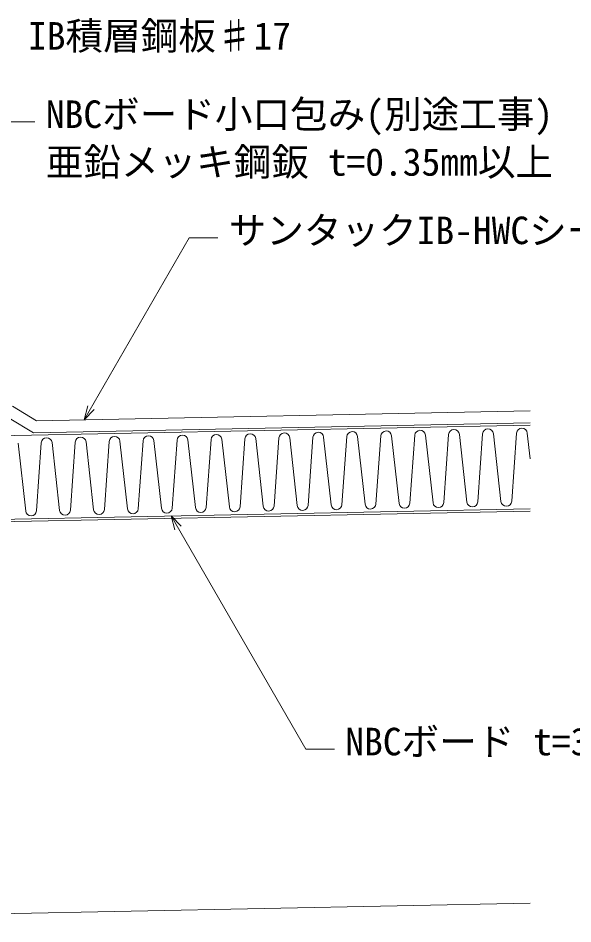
# Model space of a CAD drawing. Units: millimetres, scale not verified. Extents: x -840 to 840, y -594 to 594.
# Drawn here: x 346.8 to 579.1, y -327.6 to 51.9 of the extents above; entities that cross this region are included whole.
import ezdxf
from ezdxf.enums import TextEntityAlignment as Align

# ---------------------------------------------------------------- set-up
doc = ezdxf.new("R2010")
doc.units = ezdxf.units.MM
doc.header["$LTSCALE"] = 2
for name, color, linetype, lineweight in [('0-0_断熱材', 4, 'Continuous', 9), ('0-3_文字', 5, 'Continuous', 9), ('0-C_IBｼｰﾄ', 7, 'Continuous', 9), ('0-D_躯体', 7, 'Continuous', 9), ('1-0_寸法線', 7, 'Continuous', 9)]:
    doc.layers.add(name, color=color, linetype=linetype, lineweight=lineweight)
doc.styles.add('ＭＳ ゴシック', font='')
doc.styles.get('ＭＳ ゴシック').set_extended_font_data('MS Gothic')

msp = doc.modelspace()

# ---------------------------------------------------------------- linework, layer by layer
at = {"layer": '0-0_断熱材', "color": 7}
for p, q in [((260.49, -124.658), (561.185, -118.622)), ((561.185, -153.629), (260.49, -159.665))]:
    msp.add_line(p, q, dxfattribs=at)
at = {"layer": '0-0_断熱材'}
for p, q in [((399.147, -125.141), (397.119, -153.656)), ((403.653, -125.05), (406.824, -153.461)), ((413.359, -124.856), (411.33, -153.371)), ((417.865, -124.765), (421.036, -153.176)), ((427.571, -124.57), (425.542, -153.085)), ((432.077, -124.48), (435.248, -152.891)), ((441.783, -124.285), (439.754, -152.8)), ((446.289, -124.195), (449.46, -152.605)), ((455.995, -124), (453.966, -152.515)), ((460.501, -123.909), (463.672, -152.32)), ((470.207, -123.714), (468.178, -152.23)), ((474.712, -123.624), (477.884, -152.035)), ((484.418, -123.429), (482.39, -151.944)), ((488.924, -123.339), (492.096, -151.749)), ((498.63, -123.144), (496.602, -151.659)), ((503.136, -123.053), (506.308, -151.464)), ((512.842, -122.859), (510.814, -151.374)), ((517.348, -122.768), (520.519, -151.179)), ((527.054, -122.573), (525.025, -151.088)), ((531.56, -122.483), (534.731, -150.894)), ((541.266, -122.288), (539.237, -150.803)), ((545.772, -122.198), (548.943, -150.608)), ((555.478, -122.003), (553.449, -150.518)), ((559.984, -121.912), (561.185, -132.676)), ((346.806, -126.192), (349.977, -154.602)), ((356.512, -125.997), (354.483, -154.512)), ((361.018, -125.906), (364.189, -154.317)), ((370.723, -125.711), (368.695, -154.227)), ((375.229, -125.621), (378.401, -154.032)), ((384.935, -125.426), (382.907, -153.941)), ((389.441, -125.336), (392.613, -153.747))]:
    msp.add_line(p, q, dxfattribs=at)
for centre, start, end in [((486.676, -123.595), 6.50135, 175.79865), ((500.887, -123.31), 6.50135, 175.79865), ((515.099, -123.024), 6.50135, 175.79865), ((529.311, -122.739), 6.50135, 175.79865), ((543.523, -122.454), 6.50135, 175.79865), ((557.735, -122.169), 6.50135, 175.79865), ((358.769, -126.163), 6.50135, 175.79865), ((372.981, -125.877), 6.50135, 175.79865), ((387.193, -125.592), 6.50135, 175.79865), ((401.404, -125.307), 6.50135, 175.79865), ((415.616, -125.021), 6.50135, 175.79865), ((429.828, -124.736), 6.50135, 175.79865), ((444.04, -124.451), 6.50135, 175.79865), ((458.252, -124.166), 6.50135, 175.79865), ((472.464, -123.88), 6.50135, 175.79865), ((494.344, -151.493), 186.50135, 355.79865), ((508.556, -151.208), 186.50135, 355.79865), ((522.768, -150.923), 186.50135, 355.79865), ((536.98, -150.637), 186.50135, 355.79865), ((551.192, -150.352), 186.50135, 355.79865), ((352.226, -154.346), 186.50135, 355.79865), ((366.438, -154.061), 186.50135, 355.79865), ((380.649, -153.776), 186.50135, 355.79865), ((394.861, -153.49), 186.50135, 355.79865), ((409.073, -153.205), 186.50135, 355.79865), ((423.285, -152.92), 186.50135, 355.79865), ((437.497, -152.634), 186.50135, 355.79865), ((451.709, -152.349), 186.50135, 355.79865), ((465.921, -152.064), 186.50135, 355.79865), ((480.133, -151.779), 186.50135, 355.79865)]:
    msp.add_arc(centre, 2.263, start, end, dxfattribs=at)
at = {"layer": '0-C_IBｼｰﾄ'}
for p, q in [((344.395, -110.638), (354.539, -116.769)), ((354.539, -116.769), (561.185, -112.621)), ((343.048, -115.666), (353.192, -121.797)), ((353.192, -121.797), (561.185, -117.622))]:
    msp.add_line(p, q, dxfattribs=at)
at = {"layer": '0-D_躯体'}
for p, q in [((561.185, -154.629), (268.39, -160.507)), ((129.485, -327.584), (561.185, -318.918))]:
    msp.add_line(p, q, dxfattribs=at)
at = {"layer": '1-0_寸法線'}
for p, q in [((341.868, 8.492), (353.868, 8.492)), ((374.439, -116.369), (418.429, -40.177)), ((418.429, -40.177), (430.429, -40.177)), ((410.837, -156.647), (467.253, -254.364)), ((467.253, -254.364), (479.253, -254.364))]:
    msp.add_line(p, q, dxfattribs=at)
for points in [[(378.682, -112.127), (374.439, -116.369), (375.992, -110.574)], [(415.08, -160.89), (410.837, -156.647), (412.39, -162.443)]]:
    msp.add_lwpolyline(points, dxfattribs=at)

# ---------------------------------------------------------------- texts
at = {"layer": '0-3_文字', "color": 7, "style": 'ＭＳ ゴシック'}
for s, p in [('IB積層鋼板♯17', (350.948, 35.242)), ('NBCボード小口包み(別途工事)', (358.409, 2.433)), ('亜鉛メッキ鋼鈑 t=0.35㎜以上', (358.409, -17.567)), ('サンタックIB-HWCシート t=1.5㎜以上', (434.969, -46.236)), ('NBCボード t=35㎜', (483.794, -260.422))]:
    msp.add_text(s, height=11.54, dxfattribs=at).set_placement(p, align=Align.BOTTOM_LEFT)

doc.saveas('drawing.dxf')
